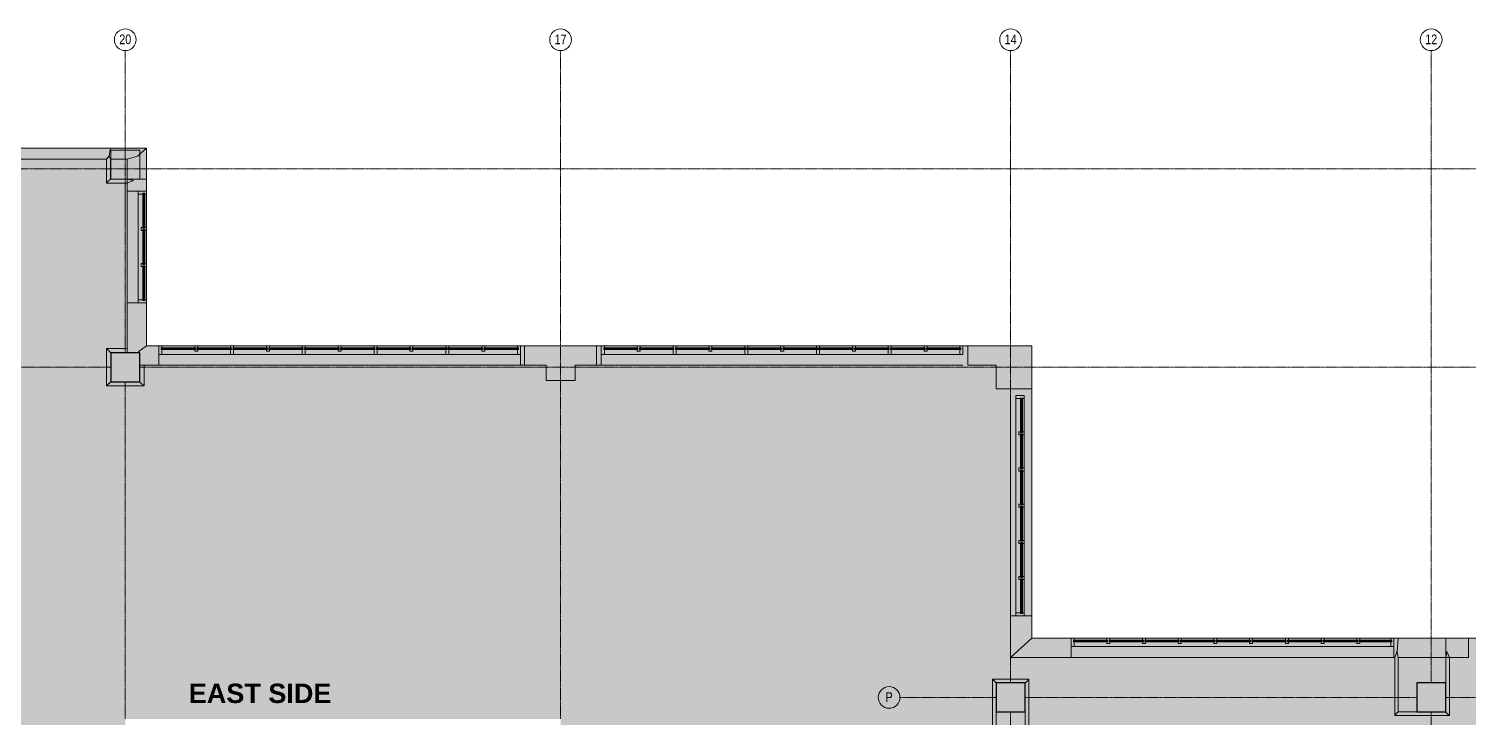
# Model space of a CAD drawing. Header units: inches. Extents: x -3744 to 107, y 238 to 2359.
# Drawn here: x -2957 to -1767, y 1790 to 2359 of the extents above; entities that cross this region are included whole.
import ezdxf

# ---------------------------------------------------------------- set-up
doc = ezdxf.new("R2010")
doc.units = ezdxf.units.IN
doc.header["$MEASUREMENT"] = 0
doc.linetypes.add('IMPORT-CENTER2 _2_', pattern=[1.125, 0.75, -0.125, 0.125, -0.125])
for name, color, linetype, lineweight in [('A-Bldg-Patt', 7, 'Continuous', 9), ('A-DETL-GENF', 92, 'Continuous', 9), ('A-DETL-THIN', 151, 'Continuous', 9), ('A-Glaz-Bldg', 7, 'Continuous', 9), ('A-Grid', 7, 'IMPORT-CENTER2 _2_', 9), ('A-Grid-Iden', 7, 'Continuous', 9), ('A-Wall-Bldg', 7, 'Continuous', 9), ('A-WALL-PATT', 111, 'Continuous', 18), ('core model_dwg', 8, 'Continuous', 9), ('G-ANNO-TEXT', 231, 'Continuous', 9), ('S-COLS', 52, 'Continuous', 18)]:
    doc.layers.add(name, color=color, linetype=linetype, lineweight=lineweight)
doc.styles.add('Arial', font='arial.ttf', dxfattribs={"width": 0.8, "height": 8})
doc.styles.add('Swis721 Lt BT_B', font='', dxfattribs={"height": 16})
doc.styles.get('Swis721 Lt BT_B').set_extended_font_data('Swis721 Lt BT', bold=True)

# ---------------------------------------------------------------- blocks, each defined once
blk = doc.blocks.new('Concrete-Rectangular-Column - 24 x 24-6974123-Level 07 POWER _ SIGNAL')
at = {"layer": 'S-COLS', "lineweight": 9}
blk.add_hatch(color=7, dxfattribs=at).paths.add_polyline_path([(7, -12), (12, -12), (12, 12), (-12, 12), (-12, -12)], flags=0)
at = {"layer": 'S-COLS', "color": 8, "lineweight": 30}
for p, q in [((12, 12), (-12, 12)), ((-12, 12), (-12, -12)), ((12, -12), (12, 12)), ((-12, -12), (12, -12))]:
    blk.add_line(p, q, dxfattribs=at)
blk = doc.blocks.new('core model_dwg_24_SQ_COLUMN-6996769-Level 07 POWER _ SIGNAL')
at = {"layer": 'A-Bldg-Patt'}
blk.add_hatch(color=256, dxfattribs=at).paths.add_polyline_path([(-12, 12), (-12, -12), (12, -12), (12, 12), (3.2, 12)], flags=0)
at = {"layer": 'A-Wall-Bldg', "flags": 128}
blk.add_lwpolyline([(-12, -12), (12, -12), (12, 12), (-12, 12)], close=True, dxfattribs=at)
blk = doc.blocks.new('core model_dwg_1300 Eye - 5th Floor-6996771-Level 07 POWER _ SIGNAL')
at = {"layer": 'A-Bldg-Patt'}
for points in [[(-2505.7, 2068.1), (-2505.7, 2080.7), (-2487.9, 2080.7), (-2487.9, 2096.7), (-2547.5, 2096.7), (-2547.5, 2080.7), (-2529.7, 2080.7), (-2529.7, 2068.1), (-2517.7, 2068.1)], [(-2127.9, 2061.1), (-2127.9, 2096.7), (-2181, 2096.7), (-2181, 2080.7), (-2157.5, 2080.7), (-2157.5, 2061.1), (-2145.7, 2061.1)]]:
    blk.add_hatch(color=256, dxfattribs=at).paths.add_polyline_path(points, flags=0)
at = {"layer": 'A-Glaz-Bldg'}
for p, q in [((-2876.1, 2132.3), (-2876.1, 2224.7)), ((-2867.1, 2134.8), (-2867.1, 2222.2)), ((-2862.7, 2194), (-2862.7, 2222.9)), ((-2862, 2194), (-2862, 2222.9)), ((-2860.1, 2132.3), (-2860.1, 2224.7)), ((-2862.7, 2164.1), (-2862.7, 2192.9)), ((-2862, 2164.1), (-2862, 2192.9)), ((-2862.7, 2134.3), (-2862.7, 2163)), ((-2862, 2134.3), (-2862, 2163)), ((-2849.9, 2096.7), (-2550.8, 2096.7)), ((-2484, 2096.7), (-2184.9, 2096.7)), ((-2847.9, 2094.8), (-2819.6, 2094.8)), ((-2847.9, 2094.1), (-2819.6, 2094.1)), ((-2847.4, 2089.7), (-2553.3, 2089.7)), ((-2818.4, 2094.8), (-2789.8, 2094.8)), ((-2818.4, 2094.1), (-2789.8, 2094.1)), ((-2788.6, 2094.8), (-2760.2, 2094.8)), ((-2788.6, 2094.1), (-2760.2, 2094.1)), ((-2759.1, 2094.8), (-2730.5, 2094.8)), ((-2759.1, 2094.1), (-2730.5, 2094.1)), ((-2729.5, 2094.8), (-2700.9, 2094.8)), ((-2729.5, 2094.1), (-2700.9, 2094.1)), ((-2699.8, 2094.8), (-2671.2, 2094.8)), ((-2699.8, 2094.1), (-2671.2, 2094.1)), ((-2670.2, 2094.8), (-2641.6, 2094.8)), ((-2670.2, 2094.1), (-2641.6, 2094.1)), ((-2611.8, 2094.8), (-2640.4, 2094.8)), ((-2611.8, 2094.1), (-2640.4, 2094.1)), ((-2610.8, 2094.8), (-2582.2, 2094.8)), ((-2610.8, 2094.1), (-2582.2, 2094.1)), ((-2552.5, 2094.8), (-2581.1, 2094.8)), ((-2552.5, 2094.1), (-2581.1, 2094.1)), ((-2482, 2094.8), (-2453.7, 2094.8)), ((-2482, 2094.1), (-2453.7, 2094.1)), ((-2481.5, 2089.7), (-2187.4, 2089.7)), ((-2452.5, 2094.8), (-2423.9, 2094.8)), ((-2452.5, 2094.1), (-2423.9, 2094.1)), ((-2422.7, 2094.8), (-2394.3, 2094.8)), ((-2422.7, 2094.1), (-2394.3, 2094.1)), ((-2393.2, 2094.8), (-2364.6, 2094.8)), ((-2393.2, 2094.1), (-2364.6, 2094.1)), ((-2363.6, 2094.8), (-2335, 2094.8)), ((-2363.6, 2094.1), (-2335, 2094.1)), ((-2333.9, 2094.8), (-2305.3, 2094.8)), ((-2333.9, 2094.1), (-2305.3, 2094.1)), ((-2304.3, 2094.8), (-2275.7, 2094.8)), ((-2304.3, 2094.1), (-2275.7, 2094.1)), ((-2245.9, 2094.8), (-2274.5, 2094.8)), ((-2245.9, 2094.1), (-2274.5, 2094.1)), ((-2244.9, 2094.8), (-2216.3, 2094.8)), ((-2244.9, 2094.1), (-2216.3, 2094.1)), ((-2186.6, 2094.8), (-2215.2, 2094.8)), ((-2186.6, 2094.1), (-2215.2, 2094.1)), ((-2849.9, 2080.7), (-2550.8, 2080.7)), ((-2484, 2080.7), (-2184.9, 2080.7)), ((-2145.7, 2055.6), (-2145.7, 1873.4)), ((-2141.3, 2053.1), (-2141.3, 1875.9)), ((-2136.9, 2053.6), (-2136.9, 2025)), ((-2136.2, 2053.6), (-2136.2, 2025)), ((-2127.9, 2055.6), (-2127.9, 1873.4)), ((-2136.9, 2023.9), (-2136.9, 1995)), ((-2136.2, 2023.9), (-2136.2, 1995)), ((-2136.9, 1993.9), (-2136.9, 1965.1)), ((-2136.2, 1993.9), (-2136.2, 1965.1)), ((-2136.9, 1964), (-2136.9, 1935.2)), ((-2136.2, 1964), (-2136.2, 1935.2)), ((-2136.9, 1934), (-2136.9, 1905.2)), ((-2136.2, 1934), (-2136.2, 1905.2)), ((-2136.9, 1904.1), (-2136.9, 1875.3)), ((-2136.2, 1904.1), (-2136.2, 1875.3)), ((-2095.5, 1854.9), (-1828.5, 1854.9)), ((-2093.5, 1853), (-2065.3, 1853)), ((-2093.5, 1852.3), (-2065.3, 1852.3)), ((-2093, 1847.9), (-1831, 1847.9)), ((-2064.1, 1853), (-2035.7, 1853)), ((-2064.1, 1852.3), (-2035.7, 1852.3)), ((-2034.6, 1853), (-2006.2, 1853)), ((-2034.6, 1852.3), (-2006.2, 1852.3)), ((-2005.1, 1853), (-1976.7, 1853)), ((-2005.1, 1852.3), (-1976.7, 1852.3)), ((-1975.6, 1853), (-1947.2, 1853)), ((-1975.6, 1852.3), (-1947.2, 1852.3)), ((-1946.1, 1853), (-1917.7, 1853)), ((-1946.1, 1852.3), (-1917.7, 1852.3)), ((-1916.5, 1853), (-1888.1, 1853)), ((-1916.5, 1852.3), (-1888.1, 1852.3)), ((-1887, 1853), (-1858.6, 1853)), ((-1887, 1852.3), (-1858.6, 1852.3)), ((-1830.3, 1853), (-1857.5, 1853)), ((-1830.3, 1852.3), (-1857.5, 1852.3)), ((-2095.5, 1838.9), (-1828.5, 1838.9))]:
    blk.add_line(p, q, dxfattribs=at)
at = {"layer": 'A-Glaz-Bldg', "flags": 128}
for points in [[(-2860.1, 2222.2), (-2860.1, 2224.7), (-2867.1, 2224.7), (-2867.1, 2222.2), (-2863.1, 2222.2), (-2863.1, 2223), (-2861.6, 2223), (-2861.6, 2222.2), (-2860.1, 2222.2), (-2860.1, 2134.8)], [(-2861.6, 2222.7), (-2861.6, 2194), (-2863.1, 2194), (-2863.1, 2222.7)], [(-2863.1, 2192.2), (-2864.5, 2192.2), (-2864.5, 2194.7), (-2863.1, 2194.7)], [(-2863.1, 2194.8), (-2863.1, 2194), (-2861.6, 2194), (-2861.6, 2194.7), (-2860.1, 2194.7), (-2860.1, 2192.2), (-2861.6, 2192.2), (-2861.6, 2192.9), (-2863.1, 2192.9), (-2863.1, 2192.2)], [(-2861.6, 2192.7), (-2861.6, 2164.1), (-2863.1, 2164.1), (-2863.1, 2192.7)], [(-2863.1, 2162.3), (-2864.5, 2162.3), (-2864.5, 2164.8), (-2863.1, 2164.8)], [(-2863.1, 2164.8), (-2863.1, 2164.1), (-2861.6, 2164.1), (-2861.6, 2164.8), (-2860.1, 2164.8), (-2860.1, 2162.3), (-2861.6, 2162.3), (-2861.6, 2163), (-2863.1, 2163), (-2863.1, 2162.2)], [(-2861.6, 2163), (-2861.6, 2134.3), (-2863.1, 2134.3), (-2863.1, 2163)], [(-2861.6, 2134.8), (-2860.1, 2134.8), (-2860.1, 2132.3), (-2867.1, 2132.3), (-2867.1, 2134.8), (-2863.1, 2134.8)], [(-2847.4, 2095.2), (-2847.4, 2096.7), (-2849.9, 2096.7), (-2849.9, 2089.7), (-2847.4, 2089.7), (-2847.4, 2093.7)], [(-2819.6, 2095.2), (-2847.9, 2095.2), (-2847.9, 2093.7), (-2819.6, 2093.7)], [(-2847.4, 2096.7), (-2553.3, 2096.7), (-2553.3, 2095.2)], [(-2820.3, 2093.7), (-2819.6, 2093.7), (-2819.6, 2095.2), (-2820.2, 2095.2), (-2820.2, 2096.7), (-2817.7, 2096.7), (-2817.7, 2095.2), (-2818.4, 2095.2)], [(-2817.7, 2093.7), (-2818.4, 2093.7), (-2789.8, 2093.7), (-2789.8, 2095.2), (-2818.4, 2095.2), (-2818.4, 2093.7)], [(-2790.6, 2095.2), (-2790.6, 2096.7), (-2788.1, 2096.7), (-2788.1, 2095.2)], [(-2760.2, 2095.2), (-2788.6, 2095.2), (-2788.6, 2093.7), (-2760.2, 2093.7)], [(-2761, 2093.7), (-2760.2, 2093.7), (-2760.2, 2095.2), (-2760.9, 2095.2), (-2760.9, 2096.7), (-2758.4, 2096.7), (-2758.4, 2095.2), (-2759.1, 2095.2)], [(-2758.4, 2093.7), (-2759.1, 2093.7), (-2730.5, 2093.7), (-2730.5, 2095.2), (-2759.1, 2095.2), (-2759.1, 2093.7)], [(-2731.3, 2095.2), (-2731.3, 2096.7), (-2728.8, 2096.7), (-2728.8, 2095.2)], [(-2700.9, 2095.2), (-2729.5, 2095.2), (-2729.5, 2093.7), (-2700.9, 2093.7)], [(-2699, 2093.7), (-2699.8, 2093.7), (-2699.8, 2095.2), (-2699.1, 2095.2), (-2699.1, 2096.7), (-2701.6, 2096.7), (-2701.6, 2095.2), (-2700.9, 2095.2), (-2700.9, 2093.7), (-2701.6, 2093.7)], [(-2671.2, 2095.2), (-2699.8, 2095.2), (-2699.8, 2093.7), (-2671.2, 2093.7)], [(-2669.4, 2093.7), (-2669.4, 2089.7), (-2671.9, 2089.7), (-2671.9, 2093.7), (-2671.2, 2093.7), (-2671.2, 2095.2), (-2671.9, 2095.2), (-2671.9, 2096.7), (-2669.4, 2096.7), (-2669.4, 2095.2)], [(-2641.6, 2095.2), (-2670.2, 2095.2), (-2670.2, 2093.7), (-2641.6, 2093.7)], [(-2642.3, 2093.7), (-2642.3, 2092.3), (-2639.8, 2092.3), (-2639.8, 2093.7), (-2640.4, 2093.7), (-2640.4, 2095.2), (-2639.8, 2095.2), (-2639.8, 2096.7), (-2642.3, 2096.7), (-2642.3, 2095.2), (-2641.6, 2095.2), (-2641.6, 2093.7), (-2642.3, 2093.7)], [(-2640.4, 2095.2), (-2611.8, 2095.2), (-2611.8, 2093.7), (-2640.4, 2093.7)], [(-2610.1, 2093.7), (-2610.1, 2089.7), (-2612.6, 2089.7), (-2612.6, 2093.7), (-2611.9, 2093.7), (-2611.9, 2095.2), (-2612.6, 2095.2), (-2612.6, 2096.7), (-2610.1, 2096.7), (-2610.1, 2095.2)], [(-2582.2, 2095.2), (-2610.8, 2095.2), (-2610.8, 2093.7), (-2582.2, 2093.7)], [(-2583, 2093.7), (-2582.2, 2093.7), (-2582.2, 2095.2), (-2582.9, 2095.2), (-2582.9, 2096.7), (-2580.4, 2096.7), (-2580.4, 2095.2), (-2581.1, 2095.2), (-2581.1, 2093.7), (-2580.4, 2093.7), (-2580.4, 2092.3), (-2582.9, 2092.3), (-2582.9, 2093.7)], [(-2581.1, 2095.2), (-2552.5, 2095.2), (-2552.5, 2093.7), (-2581.1, 2093.7)], [(-2553.3, 2096.7), (-2550.8, 2096.7), (-2550.8, 2089.7), (-2553.3, 2089.7), (-2553.3, 2093.7)], [(-2481.5, 2095.2), (-2481.5, 2096.7), (-2484, 2096.7), (-2484, 2089.7), (-2481.5, 2089.7), (-2481.5, 2093.7)], [(-2453.7, 2095.2), (-2482, 2095.2), (-2482, 2093.7), (-2453.7, 2093.7)], [(-2481.5, 2096.7), (-2187.4, 2096.7), (-2187.4, 2095.2)], [(-2454.4, 2093.7), (-2453.7, 2093.7), (-2453.7, 2095.2), (-2454.3, 2095.2), (-2454.3, 2096.7), (-2451.8, 2096.7), (-2451.8, 2095.2), (-2452.5, 2095.2)], [(-2451.8, 2093.7), (-2452.5, 2093.7), (-2423.9, 2093.7), (-2423.9, 2095.2), (-2452.5, 2095.2), (-2452.5, 2093.7)], [(-2424.7, 2095.2), (-2424.7, 2096.7), (-2422.2, 2096.7), (-2422.2, 2095.2)], [(-2394.3, 2095.2), (-2422.7, 2095.2), (-2422.7, 2093.7), (-2394.3, 2093.7)], [(-2395.1, 2093.7), (-2394.3, 2093.7), (-2394.3, 2095.2), (-2395, 2095.2), (-2395, 2096.7), (-2392.5, 2096.7), (-2392.5, 2095.2), (-2393.2, 2095.2)], [(-2392.5, 2093.7), (-2393.2, 2093.7), (-2364.6, 2093.7), (-2364.6, 2095.2), (-2393.2, 2095.2), (-2393.2, 2093.7)], [(-2365.3, 2095.2), (-2365.3, 2096.7), (-2362.8, 2096.7), (-2362.8, 2095.2)], [(-2335, 2095.2), (-2363.6, 2095.2), (-2363.6, 2093.7), (-2335, 2093.7)], [(-2333.1, 2093.7), (-2333.9, 2093.7), (-2333.9, 2095.2), (-2333.2, 2095.2), (-2333.2, 2096.7), (-2335.7, 2096.7), (-2335.7, 2095.2), (-2335, 2095.2), (-2335, 2093.7), (-2335.7, 2093.7)], [(-2305.3, 2095.2), (-2333.9, 2095.2), (-2333.9, 2093.7), (-2305.3, 2093.7)], [(-2303.5, 2093.7), (-2303.5, 2089.7), (-2306, 2089.7), (-2306, 2093.7), (-2305.3, 2093.7), (-2305.3, 2095.2), (-2306, 2095.2), (-2306, 2096.7), (-2303.5, 2096.7), (-2303.5, 2095.2)], [(-2275.7, 2095.2), (-2304.3, 2095.2), (-2304.3, 2093.7), (-2275.7, 2093.7)], [(-2276.4, 2093.7), (-2275.7, 2093.7), (-2275.7, 2095.2), (-2276.4, 2095.2), (-2276.4, 2096.7), (-2273.9, 2096.7), (-2273.9, 2095.2), (-2274.5, 2095.2), (-2274.5, 2093.7), (-2273.9, 2093.7), (-2273.9, 2092.3), (-2276.4, 2092.3), (-2276.4, 2093.7)], [(-2274.5, 2095.2), (-2245.9, 2095.2), (-2245.9, 2093.7), (-2274.5, 2093.7)], [(-2244.2, 2093.7), (-2244.2, 2089.7), (-2246.7, 2089.7), (-2246.7, 2093.7), (-2246, 2093.7), (-2246, 2095.2), (-2246.7, 2095.2), (-2246.7, 2096.7), (-2244.2, 2096.7), (-2244.2, 2095.2)], [(-2216.3, 2095.2), (-2244.9, 2095.2), (-2244.9, 2093.7), (-2216.3, 2093.7)], [(-2217, 2093.7), (-2217, 2092.3), (-2214.5, 2092.3), (-2214.5, 2093.7), (-2215.2, 2093.7), (-2215.2, 2095.2), (-2214.5, 2095.2), (-2214.5, 2096.7), (-2217, 2096.7), (-2217, 2095.2), (-2216.3, 2095.2), (-2216.3, 2093.7), (-2217.1, 2093.7)], [(-2215.2, 2095.2), (-2186.6, 2095.2), (-2186.6, 2093.7), (-2215.2, 2093.7)], [(-2187.4, 2096.7), (-2184.9, 2096.7), (-2184.9, 2089.7), (-2187.4, 2089.7), (-2187.4, 2093.7)], [(-2820.2, 2093.7), (-2820.2, 2092.3), (-2817.7, 2092.3), (-2817.7, 2093.7)], [(-2788.1, 2093.7), (-2788.1, 2089.7), (-2790.6, 2089.7), (-2790.6, 2093.7)], [(-2760.9, 2093.7), (-2760.9, 2092.3), (-2758.4, 2092.3), (-2758.4, 2093.7)], [(-2728.8, 2093.7), (-2728.8, 2089.7), (-2731.3, 2089.7), (-2731.3, 2093.7)], [(-2701.6, 2093.7), (-2701.6, 2092.3), (-2699.1, 2092.3), (-2699.1, 2093.7)], [(-2454.3, 2093.7), (-2454.3, 2092.3), (-2451.8, 2092.3), (-2451.8, 2093.7)], [(-2422.2, 2093.7), (-2422.2, 2089.7), (-2424.7, 2089.7), (-2424.7, 2093.7)], [(-2395, 2093.7), (-2395, 2092.3), (-2392.5, 2092.3), (-2392.5, 2093.7)], [(-2362.8, 2093.7), (-2362.8, 2089.7), (-2365.3, 2089.7), (-2365.3, 2093.7)], [(-2335.7, 2093.7), (-2335.7, 2092.3), (-2333.2, 2092.3), (-2333.2, 2093.7)], [(-2135.8, 2053.1), (-2134.3, 2053.1), (-2134.3, 2055.6), (-2141.3, 2055.6), (-2141.3, 2053.1), (-2137.3, 2053.1)], [(-2134.3, 1875.9), (-2134.3, 1873.4), (-2141.3, 1873.4), (-2141.3, 1875.9), (-2137.3, 1875.9), (-2137.3, 1875.2), (-2135.8, 1875.2), (-2135.8, 1875.9), (-2134.3, 1875.9), (-2134.3, 2053.1)], [(-2135.8, 2025), (-2135.8, 2053.6), (-2137.3, 2053.6), (-2137.3, 2025)], [(-2137.3, 2025.7), (-2138.7, 2025.7), (-2138.7, 2023.2), (-2137.3, 2023.2)], [(-2137.3, 2023.1), (-2137.3, 2023.9), (-2135.8, 2023.9), (-2135.8, 2023.2), (-2134.3, 2023.2), (-2134.3, 2025.7), (-2135.8, 2025.7), (-2135.8, 2025), (-2137.3, 2025), (-2137.3, 2025.7)], [(-2135.8, 1995.2), (-2135.8, 2023.9), (-2137.3, 2023.9), (-2137.3, 1995.2)], [(-2137.3, 1995.7), (-2138.7, 1995.7), (-2138.7, 1993.2), (-2137.3, 1993.2)], [(-2137.3, 1993.2), (-2137.3, 1993.9), (-2135.8, 1993.9), (-2135.8, 1993.2), (-2134.3, 1993.2), (-2134.3, 1995.7), (-2135.8, 1995.7), (-2135.8, 1995), (-2137.3, 1995), (-2137.3, 1995.8)], [(-2135.8, 1965.3), (-2135.8, 1993.9), (-2137.3, 1993.9), (-2137.3, 1965.3)], [(-2137.3, 1965.8), (-2138.7, 1965.8), (-2138.7, 1963.3), (-2137.3, 1963.3)], [(-2137.3, 1963.2), (-2137.3, 1964), (-2135.8, 1964), (-2135.8, 1963.3), (-2134.3, 1963.3), (-2134.3, 1965.8), (-2135.8, 1965.8), (-2135.8, 1965.1), (-2137.3, 1965.1), (-2137.3, 1965.8)], [(-2135.8, 1935.3), (-2135.8, 1964), (-2137.3, 1964), (-2137.3, 1935.3)], [(-2137.3, 1935.8), (-2138.7, 1935.8), (-2138.7, 1933.3), (-2137.3, 1933.3)], [(-2137.3, 1935.9), (-2137.3, 1935.2), (-2135.8, 1935.2), (-2135.8, 1935.8), (-2134.3, 1935.8), (-2134.3, 1933.3), (-2135.8, 1933.3), (-2135.8, 1934), (-2137.3, 1934), (-2137.3, 1933.3), (-2137.3, 1934), (-2135.8, 1934), (-2135.8, 1933.3)], [(-2135.8, 1905.4), (-2135.8, 1934), (-2137.3, 1934), (-2137.3, 1905.4)], [(-2137.3, 1905.9), (-2138.7, 1905.9), (-2138.7, 1903.4), (-2137.3, 1903.4)], [(-2137.3, 1903.3), (-2137.3, 1904.1), (-2135.8, 1904.1), (-2135.8, 1903.4), (-2134.3, 1903.4), (-2134.3, 1905.9), (-2135.8, 1905.9), (-2135.8, 1905.2), (-2137.3, 1905.2), (-2137.3, 1905.9)], [(-2135.8, 1875.4), (-2135.8, 1904.1), (-2137.3, 1904.1), (-2137.3, 1875.4)], [(-2093, 1853.4), (-2093, 1854.9), (-2095.5, 1854.9), (-2095.5, 1847.9), (-2093, 1847.9), (-2093, 1851.9)], [(-2065.3, 1853.4), (-2093.5, 1853.4), (-2093.5, 1851.9), (-2065.3, 1851.9)], [(-2093, 1854.9), (-1831, 1854.9), (-1831, 1853.4)], [(-2063.4, 1851.9), (-2064.1, 1851.9), (-2064.1, 1853.4), (-2063.5, 1853.4), (-2063.5, 1854.9), (-2066, 1854.9), (-2066, 1853.4), (-2065.3, 1853.4), (-2065.3, 1851.9), (-2066, 1851.9)], [(-2066, 1851.9), (-2066, 1850.5), (-2063.5, 1850.5), (-2063.5, 1851.9)], [(-2035.9, 1853.4), (-2064.1, 1853.4), (-2064.1, 1851.9), (-2035.9, 1851.9)], [(-2033.9, 1851.9), (-2034.6, 1851.9), (-2034.6, 1853.4), (-2033.9, 1853.4), (-2033.9, 1854.9), (-2036.4, 1854.9), (-2036.4, 1853.4), (-2035.7, 1853.4), (-2035.7, 1851.9), (-2036.5, 1851.9)], [(-2036.4, 1851.9), (-2036.4, 1850.5), (-2033.9, 1850.5), (-2033.9, 1851.9)], [(-2006.4, 1853.4), (-2034.6, 1853.4), (-2034.6, 1851.9), (-2006.4, 1851.9)], [(-2004.4, 1851.9), (-2005.1, 1851.9), (-2005.1, 1853.4), (-2004.4, 1853.4), (-2004.4, 1854.9), (-2006.9, 1854.9), (-2006.9, 1853.4), (-2006.2, 1853.4), (-2006.2, 1851.9), (-2007, 1851.9)], [(-2006.9, 1851.9), (-2006.9, 1850.5), (-2004.4, 1850.5), (-2004.4, 1851.9)], [(-1976.9, 1853.4), (-2005.1, 1853.4), (-2005.1, 1851.9), (-1976.9, 1851.9)], [(-1974.8, 1851.9), (-1975.6, 1851.9), (-1975.6, 1853.4), (-1974.9, 1853.4), (-1974.9, 1854.9), (-1977.4, 1854.9), (-1977.4, 1853.4), (-1976.7, 1853.4), (-1976.7, 1851.9), (-1977.4, 1851.9)], [(-1977.4, 1851.9), (-1977.4, 1850.5), (-1974.9, 1850.5), (-1974.9, 1851.9)], [(-1947.4, 1853.4), (-1975.6, 1853.4), (-1975.6, 1851.9), (-1947.4, 1851.9)], [(-1945.3, 1851.9), (-1946.1, 1851.9), (-1946.1, 1853.4), (-1945.4, 1853.4), (-1945.4, 1854.9), (-1947.9, 1854.9), (-1947.9, 1853.4), (-1947.2, 1853.4), (-1947.2, 1851.9), (-1947.9, 1851.9)], [(-1947.9, 1851.9), (-1947.9, 1850.5), (-1945.4, 1850.5), (-1945.4, 1851.9)], [(-1917.8, 1853.4), (-1946.1, 1853.4), (-1946.1, 1851.9), (-1917.8, 1851.9)], [(-1915.8, 1851.9), (-1916.5, 1851.9), (-1916.5, 1853.4), (-1915.8, 1853.4), (-1915.8, 1854.9), (-1918.3, 1854.9), (-1918.3, 1853.4), (-1917.7, 1853.4), (-1917.7, 1851.9), (-1918.4, 1851.9)], [(-1918.3, 1851.9), (-1918.3, 1850.5), (-1915.8, 1850.5), (-1915.8, 1851.9)], [(-1888.3, 1853.4), (-1916.5, 1853.4), (-1916.5, 1851.9), (-1888.3, 1851.9)], [(-1886.3, 1851.9), (-1887, 1851.9), (-1887, 1853.4), (-1886.3, 1853.4), (-1886.3, 1854.9), (-1888.8, 1854.9), (-1888.8, 1853.4), (-1888.1, 1853.4), (-1888.1, 1851.9), (-1888.9, 1851.9)], [(-1888.8, 1851.9), (-1888.8, 1850.5), (-1886.3, 1850.5), (-1886.3, 1851.9)], [(-1858.6, 1851.9), (-1858.6, 1853.4), (-1887, 1853.4), (-1887, 1851.9), (-1858.6, 1851.9), (-1859.4, 1851.9)], [(-1857.5, 1853.4), (-1856.8, 1853.4), (-1856.8, 1854.9), (-1859.3, 1854.9), (-1859.3, 1853.4), (-1858.6, 1853.4)], [(-1859.3, 1851.9), (-1859.3, 1850.5), (-1856.8, 1850.5), (-1856.8, 1851.9)], [(-1857.5, 1851.9), (-1857.5, 1853.4), (-1830.3, 1853.4), (-1830.3, 1851.9), (-1857.5, 1851.9), (-1856.8, 1851.9)], [(-1831, 1854.9), (-1828.5, 1854.9), (-1828.5, 1847.9), (-1831, 1847.9), (-1831, 1851.9)]]:
    blk.add_lwpolyline(points, dxfattribs=at)
at = {"layer": 'A-Grid'}
for p, q in [((-2877.7, 2091.1), (-2877.7, 2341)), ((-2517.7, 1788.1), (-2517.7, 2341)), ((-2145.5, 1817.9), (-2145.5, 2341)), ((-1797.7, 1817.9), (-1797.7, 2341)), ((89.4, 2243.1), (-3725.6, 2243.1)), ((-2877.8, 2231.2), (-2877.8, 2193.7)), ((-2889.7, 2079.1), (-3188, 2079.1)), ((89.4, 2079.1), (-2865.7, 2079.1)), ((-2877.7, 1788.1), (-2877.7, 2067.1)), ((-2157.5, 1805.9), (-2237, 1805.9)), ((-1809.7, 1805.9), (-2133.5, 1805.9)), ((-1461.7, 1805.9), (-1785.7, 1805.9)), ((-2145.5, 1426.9), (-2145.5, 1793.9)), ((-1797.7, 1426.9), (-1797.7, 1793.9))]:
    blk.add_line(p, q, dxfattribs=at)
at = {"layer": 'A-Grid-Iden'}
for centre in [(-2877.7, 2350), (-2517.7, 2350), (-2145.5, 2350), (-1797.7, 2350), (-2246, 1805.9)]:
    blk.add_circle(centre, 9, dxfattribs=at)
at = {"layer": 'A-Wall-Bldg'}
for p, q in [((-2547.5, 2096.7), (-2547.5, 2080.7)), ((-2547.5, 2096.7), (-2487.9, 2096.7)), ((-2487.9, 2096.7), (-2487.9, 2080.7)), ((-2127.9, 2096.7), (-2127.9, 2061.1)), ((-2865.7, 2080.7), (-2849.9, 2080.7)), ((-2862.2, 2080.7), (-2865.7, 2080.7)), ((-2547.5, 2080.7), (-2529.7, 2080.7)), ((-2505.7, 2080.7), (-2487.9, 2080.7)), ((-2157.5, 2080.7), (-2157.5, 2061.1)), ((-2529.7, 2068.1), (-2505.7, 2068.1)), ((-1785.7, 1838.9), (-1785.7, 1817.9))]:
    blk.add_line(p, q, dxfattribs=at)
at = {"layer": 'A-Wall-Bldg', "flags": 128}
for points in [[(-2876.1, 2234.7), (-2889.8, 2234.7), (-2889.8, 2251.1), (-2876.1, 2251.1), (-2876.1, 2234.7), (-2876.1, 2224.7), (-2860.1, 2224.7), (-2860.1, 2234.7), (-2860.1, 2260.2), (-2889.8, 2260.2), (-3557.6, 2260.2), (-3584.5, 2260.2), (-3613, 2260.2)], [(-3584.5, 2246.6), (-3584.5, 2231.7), (-3599.7, 2231.7), (-3599.7, 2246.6), (-3584.5, 2246.6), (-3557.6, 2246.6), (-3557.6, 2251.1), (-2893.3, 2251.1), (-2893.3, 2231.2), (-2876.1, 2231.2)], [(-2849.9, 2080.7), (-2849.9, 2096.7), (-2860.1, 2096.7), (-2860.1, 2132.3), (-2876.1, 2132.3), (-2876.1, 2091.1)], [(-2547.5, 2080.7), (-2547.5, 2096.7), (-2487.9, 2096.7), (-2487.9, 2080.7)], [(-2157.5, 2080.7), (-2181, 2080.7), (-2181, 2096.7), (-2127.9, 2096.7), (-2127.9, 2061.1), (-2157.5, 2061.1)], [(-2127.9, 2096.7), (-2181, 2096.7), (-2181, 2080.7), (-2157.5, 2080.7), (-2157.5, 2061.1), (-2127.9, 2061.1)], [(-2876.1, 2091.1), (-2876.1, 2094.6), (-2893.2, 2094.6), (-2893.2, 2063.6), (-2862.2, 2063.6), (-2862.2, 2080.7)], [(-2889.7, 2067.1), (-2889.7, 2067.1), (-2889.7, 2091.1), (-2889.7, 2091.1)], [(-2529.7, 2068.1), (-2529.7, 2080.7), (-2547.5, 2080.7)], [(-2505.7, 2080.7), (-2505.7, 2068.1), (-2529.7, 2068.1), (-2529.7, 2080.7)], [(-2487.9, 2080.7), (-2505.7, 2080.7), (-2505.7, 2068.1)], [(-1809.7, 1793.9), (-1824.9, 1793.9), (-1824.9, 1838.9), (-1785.7, 1838.9), (-1766.9, 1838.9), (-1766.9, 1854.9), (-1785.7, 1854.9), (-1824.9, 1854.9), (-1828.5, 1854.9), (-1828.5, 1838.9), (-1827.9, 1838.9), (-1827.9, 1790.9), (-1782.7, 1790.9), (-1782.7, 1838.9)], [(-2133.5, 1793.9), (-2133.5, 1769.9), (-2157.5, 1769.9), (-2157.5, 1793.9)]]:
    blk.add_lwpolyline(points, dxfattribs=at)
for points in [[(-2550.8, 2096.7), (-2550.8, 2080.7), (-2547.5, 2080.7), (-2547.5, 2096.7)], [(-2484, 2080.7), (-2484, 2096.7), (-2487.9, 2096.7), (-2487.9, 2080.7)], [(-2145.7, 1838.9), (-2095.5, 1838.9), (-2095.5, 1854.9), (-2127.9, 1854.9), (-2127.9, 1873.4), (-2145.7, 1873.4)], [(-2160.5, 1820.9), (-2160.5, 1766.9), (-2130.5, 1766.9), (-2130.5, 1820.9)]]:
    blk.add_lwpolyline(points, close=True, dxfattribs=at)
at = {"layer": 'A-WALL-PATT', "color": 7, "lineweight": 9}
for p, q in [((-2860.1, 2224.7), (-2876.1, 2224.7)), ((-2550.8, 2080.7), (-2550.8, 2096.7)), ((-2547.5, 2096.7), (-2547.5, 2080.7)), ((-2487.9, 2080.7), (-2487.9, 2096.7)), ((-2484, 2096.7), (-2484, 2080.7)), ((-2876.1, 2094.6), (-2876.1, 2091.1)), ((-2145.7, 1873.4), (-2127.9, 1873.4)), ((-2095.5, 1854.9), (-2095.5, 1838.9))]:
    blk.add_line(p, q, dxfattribs=at)
at = {"layer": 'A-WALL-PATT', "color": 7, "lineweight": 9, "flags": 128}
for points in [[(-2890.7, 2255.2), (-2890.9, 2253.8), (-2893.3, 2251.1), (-2891.1, 2253.7), (-2890.9, 2253.8), (-2889.8, 2251.1), (-2890.9, 2253.6), (-2890.9, 2253.8), (-2889.8, 2260.2)], [(-2860.1, 2260.2), (-2867.4, 2253.8), (-2867.6, 2253.6), (-2876.1, 2251.1), (-2867.6, 2253.6)], [(-2889.8, 2234.7), (-2890.9, 2233.9), (-2891.1, 2233.7), (-2893.3, 2231.2), (-2891.3, 2233.5), (-2891.1, 2233.7)], [(-2893.2, 2094.6), (-2889.7, 2091.1)], [(-2893.2, 2063.6), (-2891, 2065.8), (-2889.7, 2067.1)], [(-2865.7, 2067.1), (-2864.7, 2065.8), (-2862.2, 2063.6), (-2864.7, 2065.8)], [(-2145.7, 1838.9), (-2127.9, 1854.9)], [(-1825.9, 1844), (-1827.9, 1838.9), (-1826, 1843.7), (-1825.9, 1844), (-1824.9, 1838.9), (-1825.9, 1844), (-1824.9, 1854.9)], [(-2158.4, 1818.7), (-2160.5, 1820.9), (-2157.5, 1817.9)], [(-2133.5, 1817.9), (-2132.4, 1818.7), (-2130.5, 1820.9), (-2132.4, 1818.7)], [(-1824.9, 1793.9), (-1825.9, 1793.2), (-1826, 1793.1), (-1827.9, 1790.9), (-1826.3, 1792.8), (-1826, 1793.1)], [(-1785.7, 1793.9), (-1785.1, 1793.1), (-1784.9, 1792.8), (-1782.7, 1790.9), (-1784.7, 1792.6), (-1784.9, 1792.8)]]:
    blk.add_lwpolyline(points, close=True, dxfattribs=at)
for points in [[(-2876.1, 2231.2), (-2871, 2233.5), (-2871.9, 2233.7), (-2876.1, 2234.7), (-2860.1, 2234.7), (-2867.6, 2234.7), (-2876.1, 2234.7)], [(-2876.1, 2132.3), (-2866.1, 2132.3), (-2860.1, 2132.3)], [(-2860.1, 2096.7), (-2866.1, 2092.3), (-2867.1, 2091.1)], [(-2867.1, 2091.1), (-2866.1, 2092.3), (-2860.1, 2096.7)], [(-2849.9, 2096.7), (-2849.9, 2092.3), (-2849.9, 2080.7)], [(-2865.7, 2080.7), (-2864.7, 2080.7), (-2862.2, 2080.7)], [(-1828.5, 1838.9), (-1828.5, 1844), (-1828.5, 1854.9)], [(-1782.7, 1838.9), (-1784.7, 1844), (-1784.9, 1843.1), (-1785.7, 1838.9), (-1785.7, 1854.9), (-1785.7, 1844), (-1785.7, 1838.9)]]:
    blk.add_lwpolyline(points, dxfattribs=at)
at = {"rotation": 180}
blk.add_blockref('core model_dwg_24_SQ_COLUMN-6996769-Level 07 POWER _ SIGNAL', (-2877.7, 2246.7), dxfattribs=at)
at = {"layer": 'A-Grid-Iden', "char_height": 8, "attachment_point": 2, "line_spacing_factor": 0.941778, "style": 'Arial'}
for s, insert, width in [('20', (-2877.7, 2354.3), 11.753), ('17', (-2517.7, 2354.3), 11.753), ('14', (-2145.5, 2354.3), 11.753), ('12', (-1797.7, 2354.3), 11.753), ('P', (-2246, 1810.2), 7.052)]:
    blk.add_mtext(s, dxfattribs=dict(at, insert=insert, width=width))
blk = doc.blocks.new('core model_dwg-6996768-Level 07 POWER _ SIGNAL')
blk.add_blockref('core model_dwg_1300 Eye - 5th Floor-6996771-Level 07 POWER _ SIGNAL', (0, 0))

msp = doc.modelspace()

# ---------------------------------------------------------------- hatches: boundary and pattern name
at = {"layer": 'A-DETL-GENF'}
h = msp.add_hatch(color=9, dxfattribs=at)
h.paths.add_polyline_path([(17.5, 364.9), (17.5, 682.1), (1.5, 682.1), (1.5, 699.9), (-11.1, 699.9), (-11.1, 723.9), (1.5, 723.9), (1.5, 741.7), (17.5, 741.7), (17.5, 1043.7), (-295.1, 1043.7), (-295.1, 1026.6), (-295.2, 1026.2), (-295.6, 1026.1), (-336.6, 1026.1), (-336.6, 1010.6), (-367.4, 1010.6), (-367.4, 1041.6), (-352.1, 1041.6), (-352.1, 1083.1), (-334.5, 1083.1), (-334.5, 1325.1), (-350.5, 1325.1), (-350.5, 1342.9), (-363.1, 1342.9), (-363.1, 1366.9), (-350.5, 1366.9), (-350.5, 1384.7), (-334.5, 1384.7), (-334.5, 1685.1), (-350.5, 1685.1), (-350.5, 1702.9), (-363.1, 1702.9), (-363.1, 1726.9), (-350.5, 1726.9), (-350.5, 1744.7), (-334.5, 1744.7), (-334.5, 2045.1), (-350.5, 2045.1), (-350.5, 2067.1), (-364.1, 2067.1), (-364.1, 2080.7), (-387.5, 2080.7), (-387.5, 2096.7), (-687.9, 2096.7), (-687.9, 2080.7), (-705.7, 2080.7), (-705.7, 2068.1), (-729.7, 2068.1), (-729.7, 2080.7), (-747.5, 2080.7), (-747.5, 2096.7), (-1047.9, 2096.7), (-1047.9, 2080.7), (-1065.7, 2080.7), (-1065.7, 2068.1), (-1089.7, 2068.1), (-1089.7, 2080.7), (-1107.5, 2080.7), (-1107.5, 2096.7), (-1414.5, 2096.7), (-1414.5, 2080.7), (-1437.9, 2080.7), (-1437.9, 2061.1), (-1467.5, 2061.1), (-1467.5, 1854.9), (-2127.9, 1854.9), (-2127.9, 2061.1), (-2157.5, 2061.1), (-2157.5, 2080.7), (-2181, 2080.7), (-2181, 2096.7), (-2487.9, 2096.7), (-2487.9, 2080.7), (-2505.7, 2080.7), (-2505.7, 2068.1), (-2529.7, 2068.1), (-2529.7, 2080.7), (-2547.5, 2080.7), (-2547.5, 2096.7), (-2860.1, 2096.7), (-2860.1, 2260.2), (-3613.3, 2260.2), (-3613.3, 1886.3), (-3565.3, 1886.3), (-3565.3, 1702.1), (-3538.3, 1702.1), (-3538.3, 1641.6), (-3565.3, 1641.6), (-3565.3, 1462.1), (-3538.3, 1462.1), (-3538.3, 1401.6), (-3565.3, 1401.6), (-3565.3, 1222.1), (-3538.3, 1222.1), (-3538.3, 1161.6), (-3565.3, 1161.6), (-3565.3, 982.1), (-3538.3, 982.1), (-3538.3, 921.6), (-3565.3, 921.6), (-3565.3, 737.5), (-3613.3, 737.5), (-3613.3, 364.9), (-3212.1, 364.9), (-3212.1, 412.9), (-3028, 412.9), (-3028, 439.9), (-2967.5, 439.9), (-2967.5, 412.9), (-2788, 412.9), (-2788, 439.9), (-2727.5, 439.9), (-2727.5, 412.9), (-2548, 412.9), (-2548, 439.9), (-2487.5, 439.9), (-2487.5, 412.9), (-2308, 412.9), (-2308, 439.9), (-2247.5, 439.9), (-2247.5, 412.9), (-2068, 412.9), (-2068, 439.9), (-2007.5, 439.9), (-2007.5, 412.9), (-1828, 412.9), (-1828, 439.9), (-1767.5, 439.9), (-1767.5, 412.9), (-1588, 412.9), (-1588, 439.9), (-1527.5, 439.9), (-1527.5, 412.9), (-1348, 412.9), (-1348, 439.9), (-1287.5, 439.9), (-1287.5, 412.9), (-1108, 412.9), (-1108, 439.9), (-1047.5, 439.9), (-1047.5, 412.9), (-868, 412.9), (-868, 439.9), (-807.5, 439.9), (-807.5, 412.9), (-628, 412.9), (-628, 439.9), (-567.5, 439.9), (-567.5, 412.9), (-383.3, 412.9), (-383.3, 364.9), (13, 364.9)], flags=0)
h.paths.add_polyline_path([(-3608.8, 369.4), (-3608.8, 393.4), (-3584.8, 393.4), (-3584.8, 369.4)], flags=0)
h.paths.add_polyline_path([(-11, 376.3), (-11, 400.3), (13, 400.3), (13, 376.3)], flags=0)
h.paths.add_polyline_path([(-345.7, 378.5), (-369.7, 378.5), (-369.7, 429.9), (-345.7, 429.9), (-345.7, 400.3)], flags=0)
h.paths.add_polyline_path([(-3249.7, 378.5), (-3249.7, 429.9), (-3225.7, 429.9), (-3225.7, 378.5)], flags=0)
h.paths.add_polyline_path([(-3565.3, 699.9), (-3599.7, 699.9), (-3599.7, 723.9), (-3548.3, 723.9), (-3548.3, 699.9)], flags=0)
h.paths.add_polyline_path([(-369.7, 778.9), (-369.7, 802.9), (-345.7, 802.9), (-345.7, 778.9), (-355, 778.9)], flags=0)
h.paths.add_polyline_path([(-741.7, 778.9), (-741.7, 802.9), (-717.7, 802.9), (-717.7, 778.9)], flags=0)
h.paths.add_polyline_path([(-1069.7, 778.9), (-1077.7, 778.9), (-1077.7, 802.9), (-1053.7, 802.9), (-1053.7, 778.9)], flags=0)
h.paths.add_polyline_path([(-1297.7, 778.9), (-1321.7, 778.9), (-1321.7, 802.9), (-1297.7, 802.9)], flags=0)
h.paths.add_polyline_path([(-1569.7, 778.9), (-1569.7, 802.9), (-1545.7, 802.9), (-1545.7, 778.9)], flags=0)
h.paths.add_polyline_path([(-1785.7, 778.9), (-1809.7, 778.9), (-1809.7, 802.9), (-1785.7, 802.9)], flags=0)
h.paths.add_polyline_path([(-2025.7, 778.9), (-2049.7, 778.9), (-2049.7, 802.9), (-2025.7, 802.9)], flags=0)
h.paths.add_polyline_path([(-2297.7, 778.9), (-2297.7, 802.9), (-2273.7, 802.9), (-2273.7, 778.9)], flags=0)
h.paths.add_polyline_path([(-2541.7, 778.9), (-2541.7, 802.9), (-2517.7, 802.9), (-2517.7, 778.9), (-2529.7, 778.9)], flags=0)
h.paths.add_polyline_path([(-2853.7, 778.9), (-2877.7, 778.9), (-2877.7, 802.9), (-2853.7, 802.9)], flags=0)
h.paths.add_polyline_path([(-3188, 778.9), (-3212, 778.9), (-3212, 802.9), (-3188, 802.9)], flags=0)
h.paths.add_polyline_path([(-2736.2, 941.4), (-2877.7, 941.4), (-2877.7, 1015.3), (-2878.5, 1015.3), (-2878.5, 1016.8), (-2877, 1016.8), (-2877, 1017.3), (-2875.5, 1017.3), (-2875.5, 1016.8), (-2873.5, 1016.8), (-2873.5, 1015.3), (-2874.2, 1015.3), (-2874.2, 1012.9), (-2850.2, 1012.9), (-2850.2, 988.9), (-2874.2, 988.9), (-2874.2, 944.9), (-2748.2, 944.9), (-2748.2, 1072.9), (-2874.2, 1072.9), (-2874.2, 1054.5), (-2873.5, 1054.5), (-2873.5, 1053), (-2875.5, 1053), (-2875.5, 1052.5), (-2877, 1052.5), (-2877, 1053), (-2878.5, 1053), (-2878.5, 1054.5), (-2877.7, 1054.5), (-2877.7, 1080.9), (-2517.7, 1080.9), (-2517.7, 941.4), (-2541.7, 941.4)], flags=0)
h.paths.add_polyline_path([(-2732.4, 944.9), (-2529.7, 944.9), (-2529.7, 967.9), (-2532.5, 967.9), (-2532.5, 972.4), (-2736, 972.4), (-2736, 945.1), (-2736.2, 945.1), (-2736.2, 944.9)], flags=0)
h.paths.add_polyline_path([(-859.5, 945.1), (-859.5, 981.1), (-847.2, 981.1), (-847.2, 945.1), (-850.7, 945.1)], flags=0)
h.paths.add_polyline_path([(-1063, 967.9), (-1075.2, 967.9), (-1075.2, 1003.9), (-1063, 1003.9)], flags=0)
h.paths.add_polyline_path([(-2736, 975.9), (-2532.5, 975.9), (-2532.5, 1003.9), (-2529.7, 1003.9), (-2529.7, 1042.4), (-2532.5, 1042.4), (-2532.5, 1072.9), (-2736, 1072.9), (-2736, 1036.9), (-2736.2, 1036.9), (-2736.2, 981.1), (-2736, 981.1), (-2736, 976.5)], flags=0)
h.paths.add_polyline_path([(-745.2, 988.9), (-745.2, 1012.9), (-721.2, 1012.9), (-721.2, 988.9), (-741.7, 988.9)], flags=0)
h.paths.add_polyline_path([(-1321.7, 1012.9), (-1321.7, 1036.9), (-1297.7, 1036.9), (-1297.7, 1012.9)], flags=0)
h.paths.add_polyline_path([(-11, 1013.9), (-11, 1037.9), (13, 1037.9), (13, 1013.9), (-1.4, 1013.9)], flags=0)
h.paths.add_polyline_path([(-1545.7, 1018.9), (-1569.7, 1018.9), (-1569.7, 1042.9), (-1545.7, 1042.9), (-1545.7, 1036.9)], flags=0)
h.paths.add_polyline_path([(-3188, 1018.9), (-3212, 1018.9), (-3212, 1042.9), (-3188, 1042.9)], flags=0)
h.paths.add_polyline_path([(-1809.7, 1018.9), (-1809.7, 1042.9), (-1785.7, 1042.9), (-1785.7, 1018.9)], flags=0)
h.paths.add_polyline_path([(-2025.7, 1018.9), (-2049.7, 1018.9), (-2049.7, 1042.9), (-2025.7, 1042.9)], flags=0)
h.paths.add_polyline_path([(-2265.7, 1018.9), (-2289.7, 1018.9), (-2289.7, 1042.9), (-2265.7, 1042.9)], flags=0)
h.paths.add_polyline_path([(-859.5, 1036.9), (-859.5, 1072.9), (-847.2, 1072.9), (-847.2, 1036.9), (-850.7, 1036.9)], flags=0)
h.paths.add_polyline_path([(-1075.2, 1042.4), (-1075.2, 1078.4), (-1063, 1078.4), (-1063, 1042.4), (-1069.7, 1042.4)], flags=0)
h.paths.add_polyline_path([(-847.2, 1220.9), (-1077.7, 1220.9), (-1077.7, 1353.9), (-1078.5, 1353.9), (-1078.5, 1355.4), (-1077, 1355.4), (-1077, 1355.9), (-1075.5, 1355.9), (-1075.5, 1355.4), (-1069, 1355.4), (-1069, 1353.9), (-1069.7, 1353.9), (-1069.7, 1325.9), (-987.7, 1325.9), (-987.7, 1403.8), (-994.3, 1403.8), (-994.3, 1403.1), (-995.8, 1403.1), (-995.8, 1404.6), (-996.3, 1404.6), (-996.3, 1406.6), (-995.8, 1406.6), (-995.8, 1408.1), (-994.3, 1408.1), (-994.3, 1407.3), (-987.7, 1407.3), (-987.7, 1429.9), (-1051.2, 1429.9), (-1051.2, 1407.3), (-1045.7, 1407.3), (-1045.7, 1408.1), (-1044.2, 1408.1), (-1044.2, 1406.6), (-1043.7, 1406.6), (-1043.7, 1404.6), (-1044.2, 1404.6), (-1044.2, 1403.1), (-1045.7, 1403.1), (-1045.7, 1403.8), (-1069.7, 1403.8), (-1069.7, 1393.2), (-1069, 1393.2), (-1069, 1391.7), (-1075.5, 1391.7), (-1075.5, 1391.2), (-1077, 1391.2), (-1077, 1391.7), (-1078.5, 1391.7), (-1078.5, 1393.2), (-1077.7, 1393.2), (-1077.7, 1478.3), (-1078.5, 1478.3), (-1078.5, 1479.8), (-1072, 1479.8), (-1072, 1480.3), (-1070.5, 1480.3), (-1070.5, 1479.8), (-1069, 1479.8), (-1069, 1478.3), (-1069.7, 1478.3), (-1069.7, 1433.4), (-901.8, 1433.4), (-901.8, 1525.4), (-906, 1525.4), (-906, 1560.1), (-901.8, 1560.1), (-901.8, 1561.5), (-955.2, 1561.5), (-955.2, 1525.4), (-958.7, 1525.4), (-958.7, 1561.5), (-989.8, 1561.5), (-989.8, 1525.4), (-993.3, 1525.4), (-993.3, 1561.5), (-1069.7, 1561.5), (-1069.7, 1560.1), (-1063, 1560.1), (-1063, 1525.4), (-1069.7, 1525.4), (-1069.7, 1517.5), (-1069, 1517.5), (-1069, 1516), (-1070.5, 1516), (-1070.5, 1515.5), (-1072, 1515.5), (-1072, 1516), (-1078.5, 1516), (-1078.5, 1517.5), (-1077.7, 1517.5), (-1077.7, 1577.4), (-1078.1, 1577.4), (-1078.1, 1708.1), (-1077.7, 1708.1), (-1077.7, 1762.1), (-1069.7, 1762.1), (-1069.7, 1744.1), (-1063, 1744.1), (-1063, 1708.1), (-732.5, 1708.1), (-732.5, 1744.1), (-720.2, 1744.1), (-720.2, 1708.1), (-717.7, 1708.1), (-717.7, 1696.1), (-715, 1696.1), (-715, 1692.3), (-714.2, 1692.3), (-714.2, 1690.8), (-717.7, 1690.8), (-717.7, 1654.5), (-714.2, 1654.5), (-714.2, 1653), (-715, 1653), (-715, 1613.8), (-714.2, 1613.8), (-714.2, 1612.3), (-717.7, 1612.3), (-717.7, 1576), (-714.2, 1576), (-714.2, 1574.5), (-715, 1574.5), (-715, 1536.9), (-717.7, 1536.9), (-717.7, 1429.9), (-733.7, 1429.9), (-733.7, 1387.9), (-717.7, 1387.9), (-717.7, 1380.8), (-717, 1380.8), (-717, 1379.8), (-717.2, 1379.6), (-717, 1379.3), (-717.6, 1379.3), (-717.7, 1379.4), (-721.2, 1379.4), (-721.3, 1379.3), (-722, 1379.3), (-721.7, 1379.6), (-722, 1379.8), (-722, 1380.8), (-721.2, 1380.8), (-721.2, 1384.4), (-752.7, 1384.4), (-752.7, 1348.4), (-721.2, 1348.4), (-721.2, 1352.9), (-717.7, 1352.9), (-717.7, 1272.5), (-717, 1272.5), (-717, 1271), (-719, 1271), (-719, 1270.5), (-720.5, 1270.5), (-720.5, 1271), (-722, 1271), (-722, 1272.5), (-721.2, 1272.5), (-721.2, 1275.1), (-756.2, 1275.1), (-756.2, 1420.4), (-847.2, 1420.4), (-847.2, 1228.9), (-721.2, 1228.9), (-721.2, 1233.3), (-722, 1233.3), (-722, 1234.8), (-720.5, 1234.8), (-720.5, 1235.3), (-719, 1235.3), (-719, 1234.8), (-717, 1234.8), (-717, 1233.3), (-717.7, 1233.3), (-717.7, 1220.9), (-795.3, 1220.9)], flags=0)
h.paths.add_polyline_path([(-2529.7, 1220.9), (-2877.7, 1220.9), (-2877.7, 1234.3), (-2878.5, 1234.3), (-2878.5, 1235.8), (-2876.5, 1235.8), (-2876.5, 1236.3), (-2875, 1236.3), (-2875, 1235.8), (-2873.5, 1235.8), (-2873.5, 1234.3), (-2874.2, 1234.3), (-2874.2, 1228.9), (-2748.2, 1228.9), (-2748.2, 1419.9), (-2839.2, 1419.9), (-2839.2, 1275.1), (-2874.2, 1275.1), (-2874.2, 1273.5), (-2873.5, 1273.5), (-2873.5, 1272), (-2875, 1272), (-2875, 1271.5), (-2876.5, 1271.5), (-2876.5, 1272), (-2878.5, 1272), (-2878.5, 1273.5), (-2877.7, 1273.5), (-2877.7, 1352.8), (-2878.5, 1352.8), (-2878.5, 1354.3), (-2877, 1354.3), (-2877, 1354.8), (-2875.5, 1354.8), (-2875.5, 1354.3), (-2873.5, 1354.3), (-2873.5, 1352.8), (-2874.2, 1352.8), (-2874.2, 1348.4), (-2842.7, 1348.4), (-2842.7, 1384.4), (-2874.2, 1384.4), (-2874.2, 1380), (-2873.5, 1380), (-2873.5, 1378.5), (-2875.5, 1378.5), (-2875.5, 1378), (-2877, 1378), (-2877, 1378.5), (-2878.5, 1378.5), (-2878.5, 1380), (-2877.7, 1380), (-2877.7, 1387.9), (-2842.7, 1387.9), (-2842.7, 1405.9), (-2853.3, 1405.9), (-2853.3, 1423.9), (-2842.7, 1423.9), (-2842.7, 1429.9), (-2877.7, 1429.9), (-2877.7, 1573.3), (-2878.5, 1573.3), (-2878.5, 1574.8), (-2877.7, 1574.8), (-2877.7, 1611), (-2878.5, 1611), (-2878.5, 1612.5), (-2877.7, 1612.5), (-2877.7, 1652.5), (-2878.5, 1652.5), (-2878.5, 1654), (-2877.7, 1654), (-2877.7, 1690.3), (-2878.5, 1690.3), (-2878.5, 1691.8), (-2877.7, 1691.8), (-2877.7, 1788.1), (-2517.7, 1788.1), (-2517.7, 1517.5), (-2517, 1517.5), (-2517, 1516), (-2523.5, 1516), (-2523.5, 1515.5), (-2525, 1515.5), (-2525, 1516), (-2526.5, 1516), (-2526.5, 1517.5), (-2525.7, 1517.5), (-2525.7, 1521.9), (-2693.6, 1521.9), (-2693.6, 1433.4), (-2537.8, 1433.4), (-2537.8, 1473.9), (-2525.7, 1473.9), (-2525.7, 1478.3), (-2526.5, 1478.3), (-2526.5, 1479.8), (-2525, 1479.8), (-2525, 1480.3), (-2523.5, 1480.3), (-2523.5, 1479.8), (-2517, 1479.8), (-2517, 1478.3), (-2517.7, 1478.3), (-2517.7, 1394.2), (-2517, 1394.2), (-2517, 1392.7), (-2518.5, 1392.7), (-2518.5, 1392.2), (-2520, 1392.2), (-2520, 1392.7), (-2526.5, 1392.7), (-2526.5, 1394.2), (-2525.7, 1394.2), (-2525.7, 1403.8), (-2549.8, 1403.8), (-2549.8, 1403.1), (-2551.3, 1403.1), (-2551.3, 1404.6), (-2551.8, 1404.6), (-2551.8, 1406.6), (-2551.3, 1406.6), (-2551.3, 1408.1), (-2549.8, 1408.1), (-2549.8, 1407.3), (-2544.7, 1407.3), (-2544.7, 1429.4), (-2544.2, 1429.4), (-2544.2, 1429.9), (-2607.7, 1429.9), (-2607.7, 1407.3), (-2601.2, 1407.3), (-2601.2, 1408.1), (-2599.7, 1408.1), (-2599.7, 1406.6), (-2599.2, 1406.6), (-2599.2, 1404.6), (-2599.7, 1404.6), (-2599.7, 1403.1), (-2601.2, 1403.1), (-2601.2, 1403.8), (-2607.7, 1403.8), (-2607.7, 1325.9), (-2525.7, 1325.9), (-2525.7, 1354.9), (-2526.5, 1354.9), (-2526.5, 1356.4), (-2520, 1356.4), (-2520, 1356.9), (-2518.5, 1356.9), (-2518.5, 1356.4), (-2517, 1356.4), (-2517, 1354.9), (-2517.7, 1354.9), (-2517.7, 1220.9), (-2525.7, 1220.9)], flags=0)
h.paths.add_polyline_path([(-2532.5, 1228.9), (-2532.5, 1259.4), (-2525.7, 1259.4), (-2525.7, 1317.9), (-2744.7, 1317.9), (-2744.7, 1259.4), (-2736, 1259.4), (-2736, 1228.9), (-2544.7, 1228.9)], flags=0)
h.paths.add_polyline_path([(-1050.2, 1228.9), (-859.5, 1228.9), (-859.5, 1259.4), (-850.7, 1259.4), (-850.7, 1317.9), (-1069.7, 1317.9), (-1069.7, 1259.4), (-1063, 1259.4), (-1063, 1228.9)], flags=0)
h.paths.add_polyline_path([(-752.7, 1287.4), (-721.2, 1287.4), (-721.2, 1344.9), (-752.7, 1344.9), (-752.7, 1298.4)], flags=0)
h.paths.add_polyline_path([(-2852.8, 1287.4), (-2842.7, 1287.4), (-2842.7, 1344.9), (-2874.2, 1344.9), (-2874.2, 1287.4), (-2868.6, 1287.4)], flags=0)
h.paths.add_polyline_path([(-2611.2, 1325.9), (-2611.2, 1429.9), (-2711.1, 1429.9), (-2711.1, 1417.6), (-2744.7, 1417.6), (-2744.7, 1325.9), (-2612.4, 1325.9)], flags=0)
h.paths.add_polyline_path([(-891.5, 1325.9), (-850.7, 1325.9), (-850.7, 1417.6), (-884.3, 1417.6), (-884.3, 1429.9), (-984.2, 1429.9), (-984.2, 1325.9), (-901.8, 1325.9)], flags=0)
h.paths.add_polyline_path([(-720.1, 1353.9), (-721.2, 1353.9), (-721.1, 1354), (-722, 1354), (-722, 1355), (-720, 1355), (-720, 1355.5), (-718.5, 1355.5), (-718.5, 1355), (-717, 1355), (-717, 1354), (-717.8, 1354), (-717.7, 1353.9), (-719.7, 1353.9), (-720, 1354)], flags=0)
h.paths.add_polyline_path([(-752.7, 1387.9), (-737.2, 1387.9), (-737.2, 1429.9), (-752.7, 1429.9), (-752.7, 1423.9), (-742.1, 1423.9), (-742.1, 1405.9), (-752.7, 1405.9), (-752.7, 1393.2)], flags=0)
h.paths.add_polyline_path([(-1461.7, 1402.9), (-1461.7, 1426.9), (-1437.7, 1426.9), (-1437.7, 1402.9)], flags=0)
h.paths.add_polyline_path([(-1809.7, 1402.9), (-1809.7, 1426.9), (-1785.7, 1426.9), (-1785.7, 1402.9)], flags=0)
h.paths.add_polyline_path([(-2133.5, 1402.9), (-2157.5, 1402.9), (-2157.5, 1426.9), (-2133.5, 1426.9), (-2133.5, 1402.9)], flags=0)
h.paths.add_polyline_path([(-3188, 1402.9), (-3212, 1402.9), (-3212, 1426.9), (-3188, 1426.9)], flags=0)
h.paths.add_polyline_path([(-2788.7, 1423.4), (-2748.2, 1423.4), (-2748.2, 1429.9), (-2839.2, 1429.9), (-2839.2, 1423.4), (-2810.9, 1423.4)], flags=0)
h.paths.add_polyline_path([(-847.2, 1423.9), (-756.2, 1423.9), (-756.2, 1429.9), (-847.2, 1429.9), (-847.2, 1429.2)], flags=0)
h.paths.add_polyline_path([(-2526.5, 1433.4), (-2525.7, 1433.4), (-2525.7, 1470.4), (-2534.3, 1470.4), (-2534.3, 1433.4)], flags=0)
h.paths.add_polyline_path([(-2580.1, 1525.4), (-2532.5, 1525.4), (-2532.5, 1560.1), (-2525.7, 1560.1), (-2525.7, 1561.5), (-2602.1, 1561.5), (-2602.1, 1525.4)], flags=0)
h.paths.add_polyline_path([(-2612.4, 1525.4), (-2605.6, 1525.4), (-2605.6, 1561.5), (-2636.7, 1561.5), (-2636.7, 1525.4)], flags=0)
h.paths.add_polyline_path([(-2640.2, 1525.4), (-2640.2, 1561.5), (-2693.6, 1561.5), (-2693.6, 1560.1), (-2689.5, 1560.1), (-2689.5, 1525.4), (-2678.5, 1525.4)], flags=0)
h.paths.add_polyline_path([(-2636.7, 1565), (-2525.7, 1565), (-2525.7, 1577.9), (-2693.6, 1577.9), (-2693.6, 1565), (-2640.2, 1565)], flags=0)
h.paths.add_polyline_path([(-1056.9, 1565), (-901.8, 1565), (-901.8, 1577.4), (-1069.7, 1577.4), (-1069.7, 1565), (-1060, 1565)], flags=0)
h.paths.add_polyline_path([(-2863, 1708.1), (-2532.5, 1708.1), (-2532.5, 1744.1), (-2525.7, 1744.1), (-2525.7, 1776.1), (-2874.2, 1776.1), (-2874.2, 1744.1), (-2863, 1744.1), (-2863, 1736)], flags=0)
h.paths.add_polyline_path([(-3188, 1738.9), (-3212, 1738.9), (-3212, 1762.9), (-3188, 1762.9)], flags=0)
h.paths.add_polyline_path([(-1461.9, 1793.9), (-1461.9, 1817.9), (-1437.7, 1817.9), (-1437.7, 1793.9), (-1461.7, 1793.9)], flags=0)
h.paths.add_polyline_path([(-1809.7, 1793.9), (-1809.7, 1817.9), (-1785.7, 1817.9), (-1785.7, 1793.9)], flags=0)
h.paths.add_polyline_path([(-2133.5, 1793.9), (-2157.5, 1793.9), (-2157.5, 1817.9), (-2133.5, 1817.9)], flags=0)
h.paths.add_polyline_path([(-3599.7, 1899.9), (-3599.7, 1923.9), (-3548.3, 1923.9), (-3548.3, 1899.9), (-3567, 1899.9)], flags=0)
h.paths.add_polyline_path([(-2877.7, 2067.1), (-2889.7, 2067.1), (-2889.7, 2091.1), (-2865.7, 2091.1), (-2865.7, 2067.1), (-2877.1, 2067.1)], flags=0)
h.paths.add_polyline_path([(-3188, 2067.1), (-3212, 2067.1), (-3212, 2091.1), (-3188, 2091.1)], flags=0)
h.paths.add_polyline_path([(-3212, 2231.2), (-3212, 2255.2), (-3188, 2255.2), (-3188, 2231.2)], flags=0)
h.paths.add_polyline_path([(-3584.5, 2231.7), (-3608.5, 2231.7), (-3608.5, 2255.7), (-3584.5, 2255.7), (-3584.5, 2254)], flags=0)
h.paths.add_polyline_path([(-2889.7, 2234.7), (-2889.7, 2234.7), (-2889.7, 2258.7), (-2865.7, 2258.7), (-2865.7, 2234.7), (-2877.1, 2234.7)], flags=0)

# ---------------------------------------------------------------- linework, layer by layer
at = {"layer": 'A-DETL-THIN'}
for p, q in [((-2860.1, 2260.2), (-3613.3, 2260.2)), ((-2860.1, 2096.7), (-2860.1, 2260.2)), ((-2127.9, 2096.7), (-2860.1, 2096.7)), ((-2127.9, 1854.9), (-2127.9, 2096.7)), ((-1467.5, 1854.9), (-2127.9, 1854.9))]:
    msp.add_line(p, q, dxfattribs=at)

# ---------------------------------------------------------------- block references
at = {"layer": 'core model_dwg', "color": 7}
msp.add_blockref('core model_dwg-6996768-Level 07 POWER _ SIGNAL', (0, 0), dxfattribs=at)
at = {"layer": 'S-COLS', "lineweight": 9}
for p in [(-2877.7, 2079.1), (-2145.5, 1805.9), (-1797.7, 1805.9)]:
    msp.add_blockref('Concrete-Rectangular-Column - 24 x 24-6974123-Level 07 POWER _ SIGNAL', p, dxfattribs=at)

# ---------------------------------------------------------------- texts
at = {"layer": 'G-ANNO-TEXT', "color": 1, "insert": (-2825.2, 1817.3), "char_height": 16, "width": 129.886, "attachment_point": 1, "style": 'Swis721 Lt BT_B'}
msp.add_mtext('EAST SIDE', dxfattribs=at)

doc.saveas('drawing.dxf')
